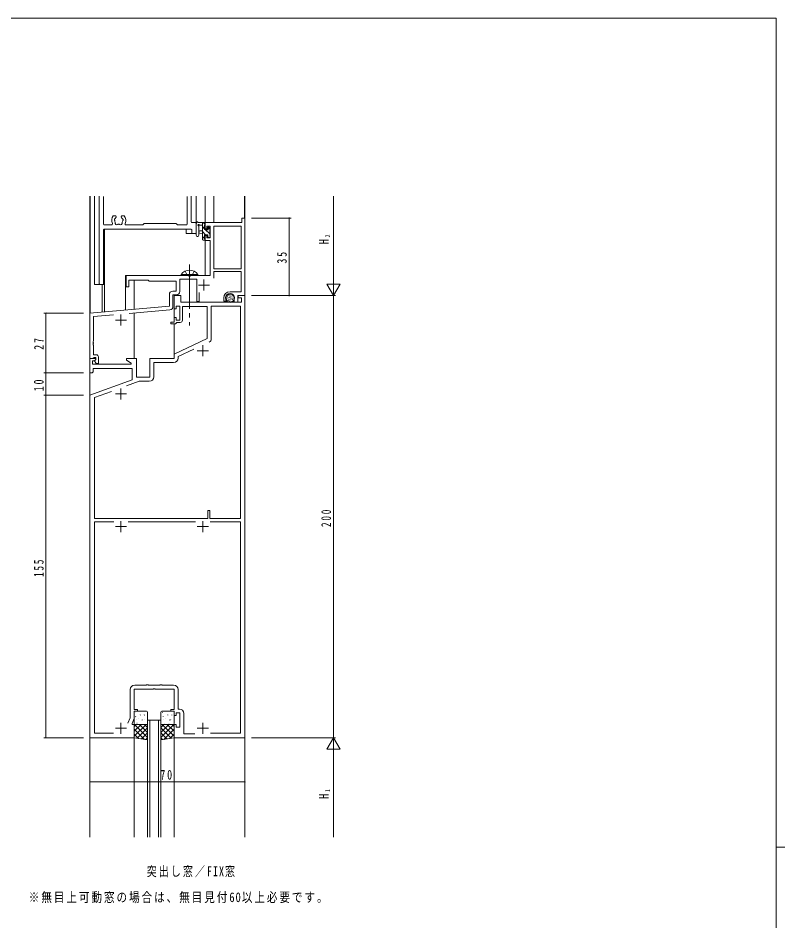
# Model space of a CAD drawing. Units: millimetres, scale not verified. Extents: x -567 to 567, y -403 to 403.
# Drawn here: x 194.7 to 541.3, y -9.3 to 399 of the extents above; entities that cross this region are included whole.
import ezdxf
from ezdxf.enums import TextEntityAlignment as Align

# ---------------------------------------------------------------- set-up
doc = ezdxf.new("R2010")
doc.units = ezdxf.units.MM
doc.header["$LTSCALE"] = 2
doc.linetypes.add('USER2', pattern=[13, 10, -1, 1, -1])
doc.linetypes.add('USER3', pattern=[4, 3, -1])
for name, color, linetype, lineweight in [('0-1_YKK_ZWAK', 7, 'Continuous', 18), ('0-3_YKK_11', 7, 'Continuous', 18), ('0-4_YKK_12', 2, 'Continuous', 18), ('0-5_YKK_13', 4, 'Continuous', 18), ('0-6_YKK_D', 6, 'Continuous', 18)]:
    doc.layers.add(name, color=color, linetype=linetype, lineweight=lineweight)
doc.layers.add('0-2_USER1', color=7, linetype='Continuous')
doc.styles.add('ＭＳ ゴシック', font='')
doc.styles.get('ＭＳ ゴシック').set_extended_font_data('MS Gothic')

msp = doc.modelspace()

# ---------------------------------------------------------------- linework, layer by layer
at = {"layer": '0-1_YKK_ZWAK'}
for p, q in [((537.274, 399), (-562.726, 399)), ((537.274, 399), (537.274, -351)), ((537.274, 24), (541.274, 24))]:
    msp.add_line(p, q, dxfattribs=at)
at = {"layer": '0-3_YKK_11'}
for p, q in [((231.374, 318.516), (231.374, 278.816)), ((272.974, 306.816), (272.974, 318.516)), ((233.304, 305.746), (233.304, 318.286)), ((271.044, 318.286), (271.044, 305.746)), ((238.624, 309.616), (237.9, 309.616)), ((239.024, 309.077), (239.024, 309.216)), ((241.324, 309.216), (241.324, 309.077)), ((242.448, 309.616), (241.724, 309.616)), ((274.874, 306.516), (273.274, 306.516)), ((295.774, 306.516), (279.174, 306.516)), ((279.174, 306.516), (279.174, 303.716)), ((297.174, 273.516), (297.174, 308.516)), ((233.304, 278.816), (233.304, 303.216)), ((236.824, 305.446), (233.604, 305.446)), ((233.604, 303.516), (272.944, 303.516)), ((250.88, 305.446), (243.524, 305.446)), ((251.486, 305.928), (251.092, 305.534)), ((266.05, 306.016), (251.698, 306.016)), ((266.656, 305.534), (266.262, 305.928)), ((270.744, 305.446), (266.868, 305.446)), ((273.244, 303.216), (273.244, 301.816)), ((275.174, 301.816), (275.174, 306.216)), ((283.104, 304.886), (283.104, 285.516)), ((295.544, 304.886), (283.104, 304.886)), ((295.544, 285.516), (295.544, 304.886)), ((295.544, 285.516), (295.544, 304.886)), ((273.544, 301.516), (274.874, 301.516)), ((281.474, 298.416), (281.474, 282.516)), ((243.474, 282.516), (243.474, 277.516)), ((271.716, 282.516), (243.474, 282.516)), ((281.474, 282.516), (272.632, 282.516)), ((283.104, 285.516), (295.544, 285.516)), ((283.104, 281.386), (283.104, 284.316)), ((283.104, 284.316), (295.544, 284.316)), ((295.544, 284.316), (295.544, 275.216)), ((231.674, 278.516), (233.004, 278.516)), ((253.474, 280.516), (253.974, 280.016)), ((253.974, 280.016), (266.174, 280.016)), ((267.804, 275.316), (267.804, 280.886)), ((267.804, 280.886), (275.474, 280.886)), ((275.474, 280.886), (275.474, 270.816)), ((276.174, 278.216), (281.174, 278.216)), ((278.674, 280.716), (278.674, 275.716)), ((243.474, 277.516), (244.674, 277.516)), ((263.044, 273.946), (263.044, 268.654)), ((264.674, 273.816), (266.304, 273.816)), ((264.674, 268.535), (264.674, 273.816)), ((276.474, 270.816), (276.474, 274.88)), ((295.544, 275.216), (290.474, 275.216)), ((265.174, 273.516), (268.174, 273.516)), ((265.174, 267.516), (265.174, 273.516)), ((268.174, 273.516), (268.174, 270.516)), ((268.174, 270.516), (295.674, 270.516)), ((275.474, 270.816), (276.474, 270.816)), ((288.674, 272.154), (288.674, 272.416)), ((293.974, 273.516), (297.174, 273.516)), ((293.974, 270.516), (293.974, 273.516)), ((294.174, 273.516), (297.174, 273.516)), ((294.174, 272.516), (294.174, 273.516)), ((297.174, 273.516), (297.174, 73.516)), ((263.044, 268.654), (227.174, 265.516)), ((227.174, 265.516), (227.174, 245.016)), ((244.925, 265.433), (263.305, 267.041)), ((267.774, 268.716), (266.174, 268.716)), ((267.774, 262.316), (267.774, 268.716)), ((280.174, 268.516), (268.974, 268.516)), ((268.974, 268.516), (268.974, 262.316)), ((280.174, 254.011), (280.174, 268.516)), ((295.174, 268.716), (281.974, 268.716)), ((281.974, 268.716), (281.974, 253.82)), ((295.174, 172.716), (295.174, 268.716)), ((228.804, 264.022), (237.771, 264.807)), ((228.804, 252.974), (228.804, 264.022)), ((238.674, 262.416), (243.674, 262.416)), ((241.174, 264.916), (241.174, 259.916)), ((265.174, 263.516), (266.174, 263.516)), ((265.174, 261.516), (265.174, 263.516)), ((266.174, 263.516), (266.174, 262.316)), ((266.174, 262.316), (267.774, 262.316)), ((267.974, 261.316), (266.474, 261.316)), ((265.174, 247.016), (280.174, 254.011)), ((274.123, 249.203), (266.974, 245.87)), ((278.174, 251.016), (278.174, 246.016)), ((227.174, 245.016), (228.504, 245.016)), ((227.174, 245.016), (229.65, 245.016)), ((227.174, 238.516), (227.174, 245.016)), ((228.504, 245.016), (228.804, 245.316)), ((243.674, 244.216), (243.674, 245.016)), ((243.674, 245.016), (248.174, 245.016)), ((248.174, 245.016), (248.174, 236.516)), ((254.174, 245.016), (265.174, 245.016)), ((254.174, 236.516), (254.174, 245.016)), ((265.174, 245.016), (265.174, 247.016)), ((266.974, 245.87), (266.974, 245.216)), ((275.674, 248.516), (280.674, 248.516)), ((228.374, 244.016), (228.374, 242.516)), ((229.198, 244.016), (228.374, 244.016)), ((228.374, 242.516), (245.718, 242.516)), ((245.839, 242.966), (243.674, 244.216)), ((245.718, 242.516), (245.839, 242.966)), ((264.974, 243.216), (255.974, 243.216)), ((255.974, 243.216), (255.974, 236.716)), ((228.174, 238.516), (227.174, 238.516)), ((228.674, 239.016), (228.174, 238.516)), ((228.674, 240.516), (228.674, 239.016)), ((246.174, 240.516), (228.674, 240.516)), ((246.174, 235.432), (246.174, 240.516)), ((227.174, 228.516), (246.174, 235.432)), ((249.471, 234.716), (243.707, 232.618)), ((248.174, 236.516), (254.174, 236.516)), ((253.974, 234.716), (249.471, 234.716)), ((236.918, 230.148), (229.174, 227.329)), ((236.918, 230.148), (229.174, 227.329)), ((238.674, 229.016), (243.674, 229.016)), ((241.174, 231.516), (241.174, 226.516)), ((227.174, 73.516), (227.174, 228.516)), ((229.174, 227.329), (229.174, 172.716)), ((280.374, 176.216), (281.374, 176.216)), ((280.374, 172.716), (280.374, 176.216)), ((281.374, 176.216), (281.374, 172.716)), ((229.174, 172.716), (280.374, 172.716)), ((241.174, 171.516), (241.174, 166.516)), ((278.174, 171.516), (278.174, 166.516)), ((281.374, 172.716), (295.174, 172.716)), ((237.888, 171.216), (229.174, 171.216)), ((237.888, 171.216), (229.174, 171.216)), ((229.174, 171.216), (229.174, 75.516)), ((238.674, 169.016), (243.674, 169.016)), ((274.888, 171.216), (244.46, 171.216)), ((275.674, 169.016), (280.674, 169.016)), ((295.174, 171.216), (281.46, 171.216)), ((295.174, 75.516), (295.174, 171.216)), ((245.374, 82.56), (245.374, 95.316)), ((255.716, 95.516), (247.174, 95.516)), ((247.374, 97.316), (252.528, 97.316)), ((265.174, 95.516), (256.632, 95.516)), ((259.647, 97.416), (259.82, 97.316)), ((259.82, 97.316), (264.974, 97.316)), ((248.674, 86.316), (248.674, 85.516)), ((263.674, 85.516), (263.674, 86.316)), ((244.222, 80.09), (245.374, 82.56)), ((267.774, 84.716), (266.174, 84.716)), ((267.774, 78.316), (267.774, 84.716)), ((238.674, 77.816), (243.674, 77.816)), ((241.174, 80.316), (241.174, 75.316)), ((247.174, 79.516), (247.174, 73.516)), ((265.174, 73.516), (265.174, 79.516)), ((266.174, 78.316), (267.774, 78.316)), ((275.674, 77.816), (280.674, 77.816)), ((278.174, 80.316), (278.174, 75.316)), ((247.174, 73.516), (227.174, 73.516)), ((229.174, 75.516), (237.775, 75.516)), ((297.174, 73.516), (265.174, 73.516)), ((281.573, 75.516), (295.174, 75.516))]:
    msp.add_line(p, q, dxfattribs=at)
for points in [[(297.174, 308.516), (295.774, 308.516), (295.774, 306.516)], [(279.174, 303.716), (279.974, 303.716), (279.974, 304.886), (281.474, 304.886), (281.474, 299.616), (279.974, 299.616), (279.974, 300.716), (279.174, 300.716), (279.174, 298.416), (281.474, 298.416)], [(272.632, 282.516), (272.449, 282.396), (271.899, 282.396), (271.716, 282.516)], [(244.674, 277.516), (244.674, 280.516), (253.474, 280.516)], [(266.174, 280.016), (266.174, 275.446), (264.544, 275.446)], [(287.674, 272.416), (287.674, 270.916), (288.95, 270.916), (289.11, 271.304), (288.967, 271.447)], [(292.274, 272.416), (292.274, 270.516), (293.974, 270.516)], [(295.674, 270.516), (295.674, 272.516), (294.174, 272.516)], [(266.174, 268.716), (266.174, 267.516), (265.174, 267.516)], [(266.474, 261.316), (266.174, 261.016), (265.874, 260.716), (263.674, 260.716), (263.674, 261.516), (265.174, 261.516)], [(228.684, 251.791), (228.804, 251.974), (228.804, 252.057), (228.684, 252.241), (228.684, 252.791), (228.804, 252.974)], [(229.974, 246.716), (228.804, 246.716), (228.804, 251.057), (228.684, 251.241), (228.684, 251.791)], [(228.804, 245.316), (229.004, 245.516), (229.774, 245.516), (229.774, 244.589), (229.2, 244.016), (229.951, 242.716), (230.974, 242.716), (230.974, 245.716)], [(229.65, 245.016), (229.81, 244.629), (229.198, 244.016)], [(247.174, 95.516), (247.174, 86.316), (248.674, 86.316)], [(252.528, 97.316), (252.701, 97.416), (252.874, 97.516), (253.274, 97.516), (253.447, 97.416), (253.62, 97.316), (258.728, 97.316), (258.901, 97.416), (259.074, 97.516), (259.474, 97.516), (259.647, 97.416)], [(256.632, 95.516), (256.449, 95.636), (255.899, 95.636), (255.716, 95.516)], [(263.674, 86.316), (265.174, 86.316), (265.174, 95.516)], [(266.974, 95.316), (266.974, 86.516), (267.574, 86.516)], [(248.674, 85.516), (247.174, 85.516), (247.174, 82.161), (246.174, 80.016), (246.174, 79.516), (247.174, 79.516)], [(266.174, 84.716), (266.174, 83.516), (265.174, 83.516), (265.174, 85.516), (263.674, 85.516)], [(269.574, 84.516), (269.574, 75.316), (274.553, 75.316)], [(265.174, 79.516), (266.174, 79.516), (266.174, 78.316)]]:
    msp.add_lwpolyline(points, dxfattribs=at)
for centre, radius, start, end in [((240.174, 307.516), 3.2, 141.63349, 205.1079), ((237.9, 309.316), 0.3, 90, 141.63349), ((238.697, 307.776), 0.5, 116.8699, 223.1301), ((238.186, 307.298), 0.2, 6.2602, 43.1301), ((240.174, 307.516), 1.8, 186.2602, 208.03074), ((238.38, 308.401), 0.2, 296.8699, 333.7398), ((240.174, 307.516), 1.8, 134.79283, 153.7398), ((239.314, 306.287), 0.75, 162.29961, 307.70039), ((238.409, 306.576), 0.2, 342.29961, 28.03074), ((238.624, 309.216), 0.4, 360, 90), ((238.624, 309.077), 0.4, 314.79283, 360), ((241.034, 306.287), 0.75, 232.29961, 17.70039), ((241.724, 309.216), 0.4, 90, 180), ((241.724, 309.077), 0.4, 180, 225.20717), ((240.174, 307.516), 1.8, 26.2602, 45.20717), ((241.939, 306.576), 0.2, 151.96926, 197.70039), ((240.174, 307.516), 1.8, 331.96926, 353.7398), ((241.968, 308.401), 0.2, 206.2602, 243.1301), ((241.651, 307.776), 0.5, 316.8699, 63.1301), ((242.162, 307.298), 0.2, 136.8699, 173.7398), ((242.448, 309.316), 0.3, 38.36651, 90), ((240.174, 307.516), 3.2, 334.8921, 38.36651), ((273.274, 306.816), 0.3, 180, 270), ((274.874, 306.216), 0.3, 0, 90), ((233.604, 305.746), 0.3, 180, 270), ((233.604, 303.216), 0.3, 90, 180), ((236.824, 305.946), 0.5, 270, 25.1079), ((239.895, 305.535), 0.2, 81.96926, 127.70039), ((240.174, 307.516), 1.8, 261.96926, 278.03074), ((240.453, 305.535), 0.2, 52.29961, 98.03074), ((243.524, 305.946), 0.5, 154.8921, 270), ((250.88, 305.746), 0.3, 270, 315), ((251.698, 305.716), 0.3, 90, 135), ((266.05, 305.716), 0.3, 45, 90), ((266.868, 305.746), 0.3, 225, 270), ((270.744, 305.746), 0.3, 270, 0), ((272.944, 303.216), 0.3, 0, 90), ((273.544, 301.816), 0.3, 180, 270), ((274.874, 301.816), 0.3, 270, 0), ((231.674, 278.816), 0.3, 180, 270), ((233.004, 278.816), 0.3, 270, 0), ((264.544, 273.946), 1.5, 90.00001, 179.99999), ((266.304, 275.316), 1.5, 270.00001, 359.99999), ((290.474, 272.416), 2.8, 90.00001, 179.99999), ((290.474, 272.416), 1.8, 359.99999, 180.00001), ((289.674, 272.154), 1, 179.99998, 224.99997), ((263.174, 268.535), 1.5, 275, 0.00001), ((267.974, 262.316), 1, 270.00001, 359.99999), ((280.474, 253.82), 1.5, 294.99999, 359.99999), ((229.974, 245.716), 1, 0.00001, 89.99999), ((264.974, 245.216), 2, 270.00001, 359.99999), ((253.974, 236.716), 2, 270.00001, 359.99999), ((247.374, 95.316), 2, 90.00001, 179.99999), ((264.974, 95.316), 2, 0.00001, 89.99999), ((267.574, 84.516), 2, 0.00001, 89.99999)]:
    msp.add_arc(centre, radius, start, end, dxfattribs=at)
at = {"layer": '0-4_YKK_12'}
for p, q in [((227.174, 28.516), (227.174, 318.516)), ((227.274, 265.464), (227.274, 318.516)), ((229.174, 278.516), (229.174, 318.516)), ((275.174, 301.516), (275.174, 318.516)), ((279.174, 306.516), (279.174, 318.516)), ((283.074, 306.516), (283.074, 318.516)), ((297.074, 308.439), (297.074, 318.516)), ((297.174, 28.516), (297.174, 318.516)), ((233.674, 266.084), (233.674, 303.516)), ((270.674, 303.516), (270.674, 301.516)), ((270.674, 301.516), (275.174, 301.516)), ((279.174, 298.916), (279.174, 282.516)), ((243.274, 266.924), (243.274, 282.516)), ((279.174, 282.516), (243.274, 282.516)), ((233.374, 278.516), (229.174, 278.516)), ((232.674, 265.997), (232.674, 278.516)), ((247.174, 267.265), (247.174, 280.516)), ((265.174, 261.816), (265.174, 273.816)), ((247.174, 245.016), (247.174, 265.629)), ((265.174, 245.016), (265.174, 260.716)), ((253.174, 81.516), (259.174, 81.516)), ((253.174, 81.516), (253.174, 28.516)), ((254.174, 81.516), (254.174, 28.516)), ((258.174, 81.516), (258.174, 28.516)), ((259.174, 81.516), (259.174, 28.516)), ((247.174, 28.516), (247.174, 73.516)), ((265.174, 28.516), (265.174, 73.516))]:
    msp.add_line(p, q, dxfattribs=at)
at = {"layer": '0-5_YKK_13'}
for p, q in [((278.874, 306.516), (276.194, 306.516)), ((277.974, 306.516), (277.974, 298.916)), ((279.174, 305.722), (278.379, 306.516)), ((275.174, 300.789), (275.174, 305.951)), ((276.374, 300.789), (276.377, 304.75)), ((276.794, 305.316), (277.974, 305.316)), ((277.974, 302.816), (276.83, 302.714)), ((278.974, 303.677), (277.974, 304.677)), ((279.389, 301.016), (277.974, 302.431)), ((278.974, 303.416), (278.974, 305.416)), ((279.913, 303.416), (278.974, 303.416)), ((279.174, 305.616), (279.174, 306.216)), ((281.274, 301.377), (279.234, 303.416)), ((280.374, 304.216), (280.374, 303.877)), ((281.474, 303.422), (280.464, 304.431)), ((281.386, 303.929), (280.886, 304.429)), ((281.274, 300.816), (281.274, 302.916)), ((281.474, 303.116), (281.474, 303.716)), ((277.974, 301.616), (276.83, 301.718)), ((279.174, 298.986), (277.974, 300.186)), ((278.274, 298.616), (278.874, 298.616)), ((278.974, 299.716), (278.974, 301.016)), ((278.974, 301.016), (280.374, 301.016)), ((279.174, 298.916), (279.174, 299.516)), ((280.374, 301.016), (280.374, 300.116)), ((280.571, 299.835), (280.392, 300.013)), ((280.674, 299.816), (281.174, 299.816)), ((281.474, 300.116), (281.474, 300.616)), ((268.424, 283.025), (268.424, 282.516)), ((268.424, 283.025), (275.924, 283.025)), ((268.424, 282.516), (275.924, 282.516)), ((275.924, 283.025), (275.924, 282.516)), ((289.555, 273.653), (289.555, 273.453)), ((290.015, 273.975), (290.015, 273.775)), ((290.636, 273.86), (290.636, 273.66)), ((291.372, 273.676), (291.372, 273.476)), ((288.75, 272.778), (288.75, 272.578)), ((288.911, 272.019), (288.911, 271.819)), ((289.302, 273.1), (289.302, 272.9)), ((289.371, 272.502), (289.371, 272.302)), ((289.417, 271.398), (289.417, 271.198)), ((289.854, 271.536), (289.854, 271.336)), ((289.9, 272.641), (289.9, 272.441)), ((289.946, 272.043), (289.946, 271.843)), ((290.015, 270.961), (290.015, 270.761)), ((290.176, 273.354), (290.176, 273.154)), ((290.429, 272.756), (290.429, 272.556)), ((290.567, 270.778), (290.567, 270.578)), ((290.59, 271.652), (290.59, 271.452)), ((290.797, 272.411), (290.797, 272.211)), ((290.889, 273.216), (290.889, 273.016)), ((291.28, 271.008), (291.28, 270.808)), ((291.418, 271.813), (291.418, 271.613)), ((291.464, 272.365), (291.464, 272.165)), ((291.51, 272.94), (291.51, 272.74)), ((291.924, 271.537), (291.924, 271.337)), ((292.131, 272.204), (292.131, 272.004)), ((292.2, 272.917), (292.2, 272.717)), ((247.174, 85.016), (247.174, 80.016)), ((247.618, 84.953), (247.662, 84.977)), ((252.674, 85.516), (247.674, 85.516)), ((247.81, 83.008), (247.857, 83.096)), ((249.052, 82.329), (249.096, 82.353)), ((249.643, 84.219), (249.687, 84.243)), ((249.957, 83.799), (249.963, 83.806)), ((251.719, 83.786), (251.763, 83.81)), ((251.743, 81.779), (251.749, 81.786)), ((253.174, 80.016), (253.174, 85.016)), ((259.174, 85.016), (259.174, 80.016)), ((259.375, 82.761), (259.419, 82.785)), ((264.674, 85.516), (259.674, 85.516)), ((260.018, 84.953), (260.062, 84.977)), ((260.21, 83.008), (260.257, 83.096)), ((261.452, 82.329), (261.496, 82.353)), ((262.043, 84.219), (262.087, 84.243)), ((262.357, 83.799), (262.363, 83.806)), ((264.119, 83.786), (264.163, 83.81)), ((264.143, 81.779), (264.149, 81.786)), ((265.174, 80.016), (265.174, 85.016)), ((247.174, 78.672), (248.018, 79.516)), ((247.174, 76.427), (250.263, 79.516)), ((247.174, 79.516), (253.174, 79.516)), ((247.174, 73.516), (247.174, 79.516)), ((247.174, 74.182), (252.508, 79.516)), ((253.174, 73.615), (247.272, 79.516)), ((247.674, 79.516), (252.674, 79.516)), ((247.982, 81.594), (247.988, 81.601)), ((248.409, 80.137), (248.452, 80.161)), ((248.528, 73.291), (253.174, 77.937)), ((253.174, 75.86), (249.517, 79.516)), ((249.801, 79.611), (249.808, 79.619)), ((250.485, 79.705), (250.529, 79.729)), ((250.7, 81.484), (250.746, 81.572)), ((251.076, 81.595), (251.12, 81.619)), ((253.174, 78.105), (251.762, 79.516)), ((253.153, 81.162), (253.174, 81.174)), ((253.174, 79.516), (253.174, 72.516)), ((259.174, 79.516), (259.174, 72.516)), ((259.174, 73.615), (265.076, 79.516)), ((259.174, 75.86), (262.831, 79.516)), ((265.174, 79.516), (259.174, 79.516)), ((259.174, 78.105), (260.586, 79.516)), ((263.82, 73.291), (259.174, 77.937)), ((259.674, 79.516), (264.674, 79.516)), ((265.174, 74.182), (259.84, 79.516)), ((260.382, 81.594), (260.388, 81.601)), ((260.809, 80.137), (260.852, 80.161)), ((265.174, 76.427), (262.085, 79.516)), ((262.201, 79.611), (262.208, 79.619)), ((262.885, 79.705), (262.929, 79.729)), ((263.1, 81.484), (263.146, 81.572)), ((263.476, 81.595), (263.52, 81.619)), ((265.174, 78.672), (264.33, 79.516)), ((265.174, 73.516), (265.174, 79.516)), ((251.798, 72.746), (247.174, 77.37)), ((249.104, 73.195), (247.174, 75.124)), ((253.174, 72.516), (247.174, 73.516)), ((250.452, 72.97), (253.174, 75.692)), ((261.896, 72.97), (259.174, 75.692)), ((259.174, 72.516), (265.174, 73.516)), ((260.55, 72.746), (265.174, 77.37)), ((263.244, 73.195), (265.174, 75.124)), ((252.376, 72.649), (253.174, 73.447)), ((259.972, 72.649), (259.174, 73.447))]:
    msp.add_line(p, q, dxfattribs=at)
at = {"layer": '0-5_YKK_13', "linetype": 'USER2'}
msp.add_line((272.174, 287.516), (272.174, 260.016), dxfattribs=at)
at = {"layer": '0-5_YKK_13', "linetype": 'USER3'}
for p, q in [((270.124, 284.525), (271.029, 282.669)), ((271.029, 282.669), (272.174, 282.061)), ((273.319, 282.669), (272.174, 282.061)), ((274.224, 284.525), (273.319, 282.669))]:
    msp.add_line(p, q, dxfattribs=at)
at = {"layer": '0-5_YKK_13'}
msp.add_circle((290.474, 272.416), 2, dxfattribs=at)
for centre, radius, start, end in [((275.084, 306.407), 0.3, 310.52878, 10.52878), ((275.674, 306.516), 0.3, 30, 190.52878), ((276.194, 306.816), 0.3, 210, 270), ((278.874, 306.216), 0.3, 0, 90), ((275.474, 305.951), 0.3, 130.52878, 180), ((276.274, 305.316), 0.3, 30, 250.81024), ((276.077, 304.75), 0.3, 359.95977, 70.81024), ((276.874, 302.216), 0.5, 95.09207, 264.90793), ((276.794, 305.616), 0.3, 210, 270), ((278.974, 305.616), 0.2, 270, 0), ((279.913, 303.116), 0.3, 33.05573, 90), ((280.374, 303.416), 0.25, 213.05573, 56.94427), ((280.674, 304.216), 0.3, 45, 180), ((280.674, 303.877), 0.3, 180, 236.94427), ((281.274, 303.116), 0.2, 270, 0), ((281.174, 303.716), 0.3, 0, 45), ((275.774, 300.789), 0.6, 179.95977, 359.95977), ((278.274, 298.916), 0.3, 180, 270), ((278.874, 298.916), 0.3, 270, 0), ((278.974, 299.516), 0.2, 0, 90), ((280.674, 300.116), 0.3, 180, 270), ((281.174, 300.116), 0.3, 270, 0), ((281.274, 300.616), 0.2, 0, 90), ((272.174, 280.489), 4.527, 34.06671, 145.93329), ((247.674, 85.016), 0.5, 90, 180), ((252.674, 85.016), 0.5, 0, 90), ((259.674, 85.016), 0.5, 90, 180), ((264.674, 85.016), 0.5, 0, 90), ((247.674, 80.016), 0.5, 180, 270), ((252.674, 80.016), 0.5, 270, 0), ((259.674, 80.016), 0.5, 180, 270), ((264.674, 80.016), 0.5, 270, 0)]:
    msp.add_arc(centre, radius, start, end, dxfattribs=at)
at = {"layer": '0-6_YKK_D'}
for p, q in [((337.174, 279.516), (337.174, 318.516)), ((300.174, 308.516), (318.174, 308.516)), ((317.174, 273.516), (317.174, 308.516)), ((337.174, 273.516), (337.174, 283.909)), ((337.174, 273.516), (334.174, 278.713)), ((340.174, 278.713), (334.174, 278.713)), ((337.174, 273.516), (340.174, 278.713)), ((300.174, 273.516), (318.174, 273.516)), ((300.174, 273.516), (338.174, 273.516)), ((300.174, 273.516), (338.174, 273.516)), ((337.174, 273.516), (337.174, 73.516)), ((224.174, 265.516), (206.274, 265.516)), ((207.274, 265.516), (207.274, 238.516)), ((224.174, 238.516), (206.274, 238.516)), ((224.174, 238.516), (206.274, 238.516)), ((207.274, 238.516), (207.274, 228.516)), ((224.174, 228.516), (206.274, 228.516)), ((224.174, 228.516), (206.274, 228.516)), ((207.274, 228.516), (207.274, 73.516)), ((224.174, 73.516), (206.274, 73.516)), ((300.174, 73.516), (338.174, 73.516)), ((300.174, 73.516), (338.174, 73.516)), ((337.174, 73.516), (340.174, 68.32)), ((337.174, 73.516), (337.174, 63.124)), ((297.174, 71.516), (297.174, 52.516)), ((337.174, 67.516), (337.174, 28.516)), ((297.174, 53.516), (227.174, 53.516))]:
    msp.add_line(p, q, dxfattribs=at)
msp.add_lwpolyline([(337.174, 73.516), (334.174, 68.32), (340.174, 68.32)], dxfattribs=at)
for centre, start, end in [((317.174, 308.516), 90, 270), ((317.174, 308.516), 270, 90), ((317.174, 273.516), 90, 270), ((317.174, 273.516), 270, 90), ((207.274, 265.516), 90, 270), ((207.274, 265.516), 270, 90), ((207.274, 238.516), 90, 270), ((207.274, 238.516), 90, 270), ((207.274, 238.516), 270, 90), ((207.274, 238.516), 270, 90), ((207.274, 228.516), 90, 270), ((207.274, 228.516), 90, 270), ((207.274, 228.516), 270, 90), ((207.274, 228.516), 270, 90), ((207.274, 73.516), 90, 270), ((207.274, 73.516), 270, 90), ((227.174, 53.516), 0, 180), ((227.174, 53.516), 180, 0), ((297.174, 53.516), 0, 180), ((297.174, 53.516), 180, 0)]:
    msp.add_arc(centre, 0.106, start, end, dxfattribs=at)

# ---------------------------------------------------------------- texts
at = {"layer": '0-2_USER1', "char_height": 4.399, "attachment_point": 7, "style": 'ＭＳ ゴシック'}
for s, insert in [('\\T1.21;\\W0.75;突出し窓／FIX窓', (252.83, 10.398)), ('\\T1.18;\\W0.8;※無目上可動窓の場合は、無目見付60以上必要です。', (199.497, -1.316))]:
    msp.add_mtext(s, dxfattribs=dict(at, insert=insert))
at = {"layer": '0-6_YKK_D', "color": 7, "style": 'ＭＳ ゴシック', "width": 0.8}
for s, height, p in [('H', 4.399, (336.374, 296.616)), ('2', 2.199, (336.374, 299.735)), ('1', 2.199, (336.374, 48.955)), ('H', 4.399, (336.374, 45.836))]:
    msp.add_text(s, height=height, rotation=90, dxfattribs=at).set_placement(p, align=Align.BOTTOM_LEFT)
at = {"layer": '0-6_YKK_D', "color": 7, "char_height": 4.399, "attachment_point": 7, "rotation": 90, "style": 'ＭＳ ゴシック'}
for s, insert in [('\\T1.37;\\W0.75;35', (316.174, 287.946)), ('\\T1.37;\\W0.75;27', (206.274, 248.958)), ('\\T1.37;\\W0.75;10', (206.274, 230.215)), ('\\T1.38;\\W0.7;200', (336.174, 168.814)), ('\\T1.38;\\W0.7;155', (206.274, 146.216))]:
    msp.add_mtext(s, dxfattribs=dict(at, insert=insert))
at = {"layer": '0-6_YKK_D', "color": 7, "insert": (258.982, 54.516), "char_height": 4.399, "attachment_point": 7, "style": 'ＭＳ ゴシック'}
msp.add_mtext('\\T1.37;\\W0.75;70', dxfattribs=at)

doc.saveas('drawing.dxf')
